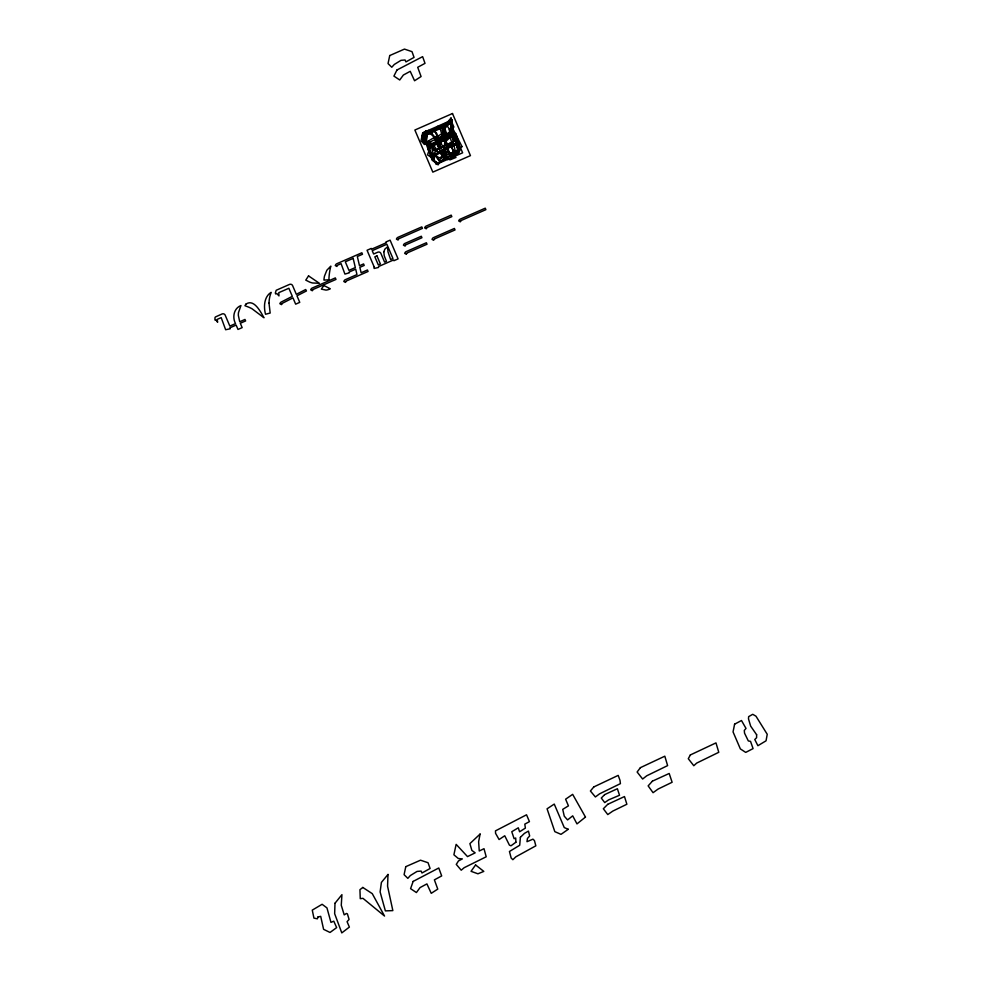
<?xml version="1.0" encoding="UTF-8"?>
<svg xmlns="http://www.w3.org/2000/svg" width="982" height="982" viewBox="0 0 982 982"><rect width="100%" height="100%" fill="white"/><g stroke="black" fill="none" stroke-linecap="round" stroke-linejoin="round"><path stroke-width="1.47" d="M422.69 132.852L436.155 164.424L462.632 152.811L449.167 121.228L422.69 132.852L421.008 140.856L424.74 144.538L427.256 141.739L433.958 137.615L438.009 137.259L438.893 139.186L447.006 134.681L444.956 128.924L437.42 126.383M281.822 303.929L281.478 304.629L279.845 303.684L280.3 302.873A2.259 2.124 -28.1 0 1 281.257 302.026L292.317 296.355L288.868 288.254L278.802 292.661L278.974 295.913L276.85 293.52L275.758 293.999A4.615 4.333 -28.1 0 1 275.341 292.955L276.2 290.279L289.432 284.449A2.48 2.32 -28.1 0 1 292.599 285.602L296.331 294.318L305.684 289.53L306.445 290.967L296.957 295.803L299.755 302.358L295.656 304.162L292.967 297.865L282.583 303.192A1.817 1.706 -28.1 0 0 281.785 303.917M345.762 281.699L345.418 282.399L343.798 281.453L344.24 280.643A1.989 1.866 -28.1 0 1 345.21 279.735L356.969 274.592L355.693 269.166L349.261 271.977L349.261 272.824L344.915 274.088L341.085 263.655L338.004 265.005A1.547 1.461 -28.1 0 0 337.219 265.791L336.9 266.466L335.255 265.533L335.697 264.735A2.16 2.025 -28.1 0 1 336.654 263.802L361.855 252.779L362.493 254.264L357.325 256.523L359.498 265.729L363.573 263.937L364.212 265.422L359.854 267.337L361.13 272.763L367.44 269.989L368.078 271.474L346.511 280.938A1.534 1.436 -28.1 0 0 345.787 281.711M434.731 238.835L455.034 229.935L454.396 228.45L433.443 237.644A1.989 1.866 -28.1 0 0 432.461 238.54L432.019 239.35L433.639 240.295L433.983 239.608A1.399 1.313 -28.1 0 1 434.731 238.822M328.847 279.784L323.937 280.115A24.255 22.77 -28.1 0 1 324.539 275.979L326.859 270.234L330.836 266.122A64.137 60.233 -28.1 0 0 328.909 279.784M269.019 303.107L270.173 313.037L265.533 314.252L265.201 312.902A33.965 31.903 -28.1 0 1 264.575 308.483C264.121 302.542 265.668 295.631 271.106 292.354L270.038 295.766A33.474 31.436 -28.1 0 0 269.08 301.818L269.019 303.107M230.218 327.681L230.205 328.774L225.639 329.731L221.195 317.628L217.206 319.383L217.636 322.243L215.905 319.948L215.218 320.255A4.444 4.161 -28.1 0 1 214.911 319.506L215.033 317.505A1.89 1.768 -28.1 0 1 215.549 316.904L222.006 313.995A2.48 2.32 -28.1 0 1 225.173 315.136L229.849 326.085L235.508 323.606C232.157 317.346 233.79 308.238 240.958 305.549L238.503 312.558A16.817 15.786 -28.1 0 0 238.356 315.48L239.731 321.752L244.984 319.445L245.623 320.93L240.308 323.262L242.161 327.62L238 329.449L236.134 325.091L230.218 327.681M448.529 145.385L448.516 148.368L447.276 149.117L449.817 156.371L457.968 151.474L459.146 144.943L447.902 126.862L444.65 124.96L440.562 127.304L440.415 129.538L442.575 136.768L448.529 145.385M756.619 734.72L756.606 737.703L754.777 739.507L757.895 745.706L766.046 740.809L767.237 734.291L755.98 716.197L752.728 714.307L748.64 716.639L748.493 718.873L750.653 726.115L756.619 734.72M433.7 156.506L433.651 161.244L438.095 164.878L440.01 161.674L459.957 150.651L458.68 145.557L457.219 144.231L451.254 146.748L451.732 143.568L453.979 141.113L452.812 136.363L448.786 138.634L444.723 142.525L443.987 150.307L433.7 156.506M451.695 120.123L451.425 131.49L453.93 139.96L457.146 139.309L458.84 144.906L456.826 147.128L459.122 152.566L451.536 158.36L444.404 139.149L444.76 128.703L451.695 120.123M334.997 903.244L334.653 913.69L341.785 932.9L349.371 927.094L347.076 921.668L349.089 919.447L347.395 913.849L346.474 913.456L344.203 914.88L341.27 905.281L341.932 894.663L334.997 903.244M387.988 874.459L387.571 886.206L392.849 910.609L385.374 910.891L380.108 891.902L381.409 882.401L387.988 874.459M451.02 118L450.603 129.734L455.869 154.149L448.406 154.419L443.127 135.442L444.429 125.941L451.02 118M374.191 266.969L374.105 268.467L378.512 267.448L378.622 266.515L393.573 259.96L393.892 260.733L398.091 258.88L390.1 240.148L385.901 241.989L386.233 242.763L371.589 249.195L371.257 248.421L367.059 250.263L374.191 266.969M520.386 837.315L519.711 845.257L509.449 851.492L511.156 858.023L512.862 859.704L515.832 856.832L535.841 845.821L534.429 840.543L532.944 839.168L526.978 841.697L527.432 838.444L529.666 835.964L528.451 831.103L524.425 833.374L520.386 837.315M387.976 249.121L387.927 249.649A12.3 11.551 -28.1 0 0 387.976 251.785L390.615 259.494L392.935 258.475L388.258 247.501L387.976 249.121M383.852 251.736L384.232 255.786L386.466 261.31L384.6 262.133L380.856 253.344A2.443 2.295 -28.1 0 0 377.726 252.227L373.639 254.007L372.215 250.668L386.871 244.248L387.853 246.556L384.883 249.109L383.852 251.736M452.285 120.086L450.824 127.758L451.438 137.026L456.188 134.718L458.398 142.807L436.364 153.72L433.418 156.224L428.459 150.406L430.668 146.969L434.547 144.919L430.497 144.538L426.09 140.819L428.324 130.373L439.703 142.623L447.362 138.892L444.048 136.424L442.096 129.649L452.285 120.086M480.088 834.062L478.627 841.734L479.253 851.001L484.003 848.693L486.2 856.783L464.179 867.695L461.221 870.199L456.274 864.381L458.471 860.944L462.35 858.894L458.312 858.514L453.893 854.794L456.139 844.348L467.506 856.599L475.178 852.855L471.851 850.4L469.899 843.624L480.088 834.062M734.597 724.188L733.051 731.909L740.367 748.91L745.719 752.396L753.071 748.603L750.53 741.349L748.321 740.944L744.54 733.161L744.282 730.412L746.013 728.435L741.484 720.518L734.597 724.188M389.731 55.557L388.037 63.56L391.781 67.255L394.298 64.456L401 60.332L405.05 59.976L405.934 61.891L414.048 57.398L411.998 51.641L404.461 49.1L389.731 55.557M405.775 866.664L404.093 874.667L407.825 878.35L410.341 875.551L417.043 871.427L421.106 871.083L421.978 872.998L430.091 868.493L428.054 862.736L420.505 860.195L405.775 866.664M427.698 142.464L427.145 144.28L423.696 143.581L422.014 135.59L431.859 129.747L436.72 133.356L440.709 147.84L443.533 146.637L446.405 153.069L439.776 157.93L433.344 154.788L430.447 141.801L427.698 142.464M317.947 917.004L317.395 918.821L313.945 918.121L312.264 910.13L322.108 904.287L326.957 907.896L330.959 922.38L333.782 921.177L336.654 927.609L330.026 932.47L323.594 929.328L320.697 916.341L317.947 917.004M430.055 147.607L427.501 154.849L433.32 158.74L436.965 153.781L443.827 150.086L448.148 159.514L454.678 155.291L451.303 146.048L458.594 142.108L455.685 134.178L430.055 147.607M413.14 881.419L410.586 888.661L416.405 892.552L420.05 887.593L426.912 883.898L431.245 893.325L437.763 889.103L434.388 879.86L441.679 875.919L438.77 867.99L413.14 881.419M398.373 239.363L398.054 240.05L396.409 239.117L396.851 238.307A1.989 1.866 -28.1 0 1 397.82 237.399L421.806 226.891L422.444 228.376L399.158 238.589A1.547 1.461 -28.1 0 0 398.373 239.363M405.394 245.39L405.075 246.077L403.418 245.144L403.86 244.334A2.087 1.964 -28.1 0 1 404.854 243.45L421.315 236.245L421.941 237.73L406.18 244.641A1.645 1.547 -28.1 0 0 405.394 245.402M406.597 253.601L406.278 254.277L404.658 253.331L405.1 252.534A1.915 1.804 -28.1 0 1 406.057 251.662L426.384 242.75L427.01 244.236L407.383 252.853A1.645 1.547 -28.1 0 0 406.597 253.601M396.961 69.992L393.917 76.093L399.735 79.984L403.381 75.025L410.231 71.318L414.564 80.757L421.082 76.535L417.706 67.292L425.01 63.351L422.628 56.649L396.961 69.992M312.657 290.071L312.313 290.758L310.68 289.813L311.134 289.015A1.989 1.866 -28.1 0 1 312.104 288.107L335.328 277.918L335.979 279.428L313.442 289.309A1.522 1.436 -28.1 0 0 312.644 290.071M426.581 228.131L426.237 228.818L424.617 227.873L425.059 227.075A1.989 1.866 -28.1 0 1 426.028 226.155L451.192 215.132L451.843 216.641L427.379 227.37A1.522 1.436 -28.1 0 0 426.581 228.119M460.632 221.146L460.288 221.846L458.655 220.901L459.11 220.091A1.964 1.854 -28.1 0 1 460.092 219.219L485.255 208.184L485.881 209.669L461.393 220.41A1.473 1.387 -28.1 0 0 460.632 221.146M430.116 145.459L428.066 149.215L433.565 156.224L436.45 153.597L458.533 142.807L455.734 133.405L430.116 145.459M690.346 754.949L688.296 758.718L693.795 765.727L696.692 763.088L718.775 752.298L715.976 742.895L690.346 754.949M245.881 304.162L244.935 305.721L248.593 307.108A42.643 40.041 -28.1 0 1 252.055 308.79L263.986 317.775C260.647 311.871 253.945 298.393 245.881 304.162M308.544 275.893L305.77 280.128L309.784 282.141A26.109 24.525 -28.1 0 0 312.607 282.988L319.359 283.27L308.544 275.893M323.815 285.48L321.36 289.125L325.987 290.095A10.421 9.795 -28.1 0 0 330.296 288.794L323.815 285.48M447.767 150.983L443.238 157.341L450.112 159.82L456.016 157.427L447.767 150.983M475.583 864.958L471.041 871.316L477.927 873.796L483.819 871.402L475.583 864.958M437.935 139.1L436.585 140.905L436.843 143.654L440.243 151.596L442.452 152.014L444.993 159.268L437.641 163.061L432.289 159.563L426.532 141.874L426.519 134.853L434.866 130.361L437.935 139.1M426.458 135.013L423.193 139.37L428.692 146.379L432.792 143.151L453.672 132.951L450.873 123.548L426.458 135.013M640.399 767.654L637.134 772.012L642.633 779.021L646.733 775.792L667.613 765.604L664.814 756.189L640.399 767.654M426.041 134.166L422.628 138.229L427.612 144.194L431.773 141.089L452.641 130.876L452.223 127.55L450.419 122.627L426.041 134.166M593.815 786.926L590.403 791.001L595.387 796.954L599.548 793.849L620.415 783.636L619.998 780.322L618.194 775.387L593.815 786.926M438.463 148.528L434.204 153.241L439.126 160.041L444.134 156.42L458.177 149.632L455.243 140.831L438.463 148.528M652.404 781.169L648.145 785.882L653.067 792.695L658.075 789.062L672.118 782.273L669.184 773.472L652.404 781.169M436.843 141.862L433.516 145.287L436.941 149.829L440.795 147.14L451.757 142.5L449.609 135.958L436.843 141.862M604.617 794.634L601.291 798.047L604.716 802.589L608.57 799.9L619.532 795.26L617.383 788.73L604.617 794.634M439.961 151.559L435.566 155.991L439.997 161.809L445.067 158.298L459.097 151.486L456.704 143.789L439.961 151.559M607.735 804.319L603.341 808.763L607.772 814.569L612.842 811.071L626.872 804.246L624.478 796.562L607.735 804.319M462.031 146.613L454.519 152.775L450.112 144.428L445.018 148.564L441.642 144.673L439.997 137.627L445.693 134.068L442.759 127.181L449.866 122.873L462.031 146.613M585.468 817.073L576.974 823.898L572.702 815.846L567.584 819.921L564.269 816.189L562.723 809.364L568.443 805.854L565.607 799.201L572.666 794.352L585.468 817.073M425.832 130.974L422.96 133.221L423.279 142.194L425.979 141.874L447.559 159.587L435.296 137.173L425.832 130.974M362.8 887.446L359.94 889.692L360.259 898.665L362.947 898.334L384.539 916.059L372.264 893.645L362.8 887.446M515.918 842.212L510.984 845.809L509.413 845.134L504.748 835.768L499.089 839.536L495.554 833.288L495.493 830.858L526.536 814.79L529.445 821.627L524.805 824.131L525.382 828.096L519.588 831.766L518.3 827.801L511.782 831.717L514.102 838.702L515.697 838.002L515.918 842.212M440.231 147.361L435.284 150.933L433.725 150.283L429.159 141.15L425.243 143.409L422.027 137.922L421.99 135.553L451.045 120.405L453.893 127.071L449.24 129.575L449.793 133.454L443.974 137.099L442.722 133.233L436.192 137.124L438.451 143.937L440.046 143.237L440.231 147.361M445.803 158.237L438.598 163.331L432.325 160.483L423.438 136.633L431.405 132.067L442.391 155.033L445.803 158.237M568.247 829.299L561.017 834.344L554.818 831.656L547.072 808.812L554.253 804.086L564.269 827.581L568.247 829.299M452.493 113.519L414.87 130.029L432.829 172.132L470.452 155.622L452.493 113.519M353.164 258.352L345.308 261.801L348.954 270.357L355.324 267.558L353.164 258.352M376.953 255.872L374.829 256.805L378.291 264.894L380.402 263.974L376.953 255.872"/></g></svg>
